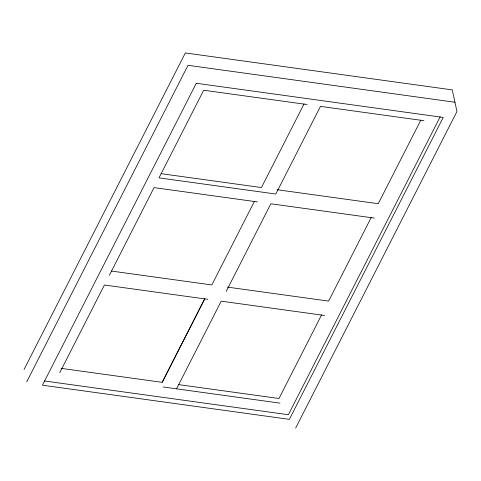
<?xml version="1.0" encoding="UTF-8"?>
<svg xmlns="http://www.w3.org/2000/svg" width="481" height="481" viewBox="0 0 481 481"><rect width="100%" height="100%" fill="white"/><g stroke="black" fill="none" stroke-linecap="round" stroke-linejoin="round"><path stroke-width="0.72" d="M24.05 369.492L185.335 52.952L452.278 89.887L456.95 111.508L295.665 428.048M26.72 381.848L188.005 65.308L454.948 102.243M59.764 372.667L104.425 285.011L207.864 299.32M109.391 275.27L154.052 187.614L257.491 201.924M162.175 382.341L204.798 298.701L162.199 382.347L60.991 368.344M254.449 201.305L211.826 284.95L111.364 271.05M304.07 103.908L261.454 187.554L160.991 173.653M176.551 388.828L221.212 301.166L324.657 315.482M226.178 291.432L270.839 203.77L374.278 218.085M321.609 314.863L278.992 398.502L178.523 384.608M371.236 217.466L328.613 301.106L227.411 287.103M420.863 120.07L378.24 203.71L277.032 189.706M440.169 116.811L288.378 414.724L44.426 380.97M307.118 104.527L203.679 90.218L159.013 177.874L275.805 194.029L320.466 106.373L423.905 120.689M163.203 386.983L279.99 403.138M196.296 83.261L42.454 385.197L289.376 419.36L443.217 117.424L196.296 83.261"/></g></svg>
